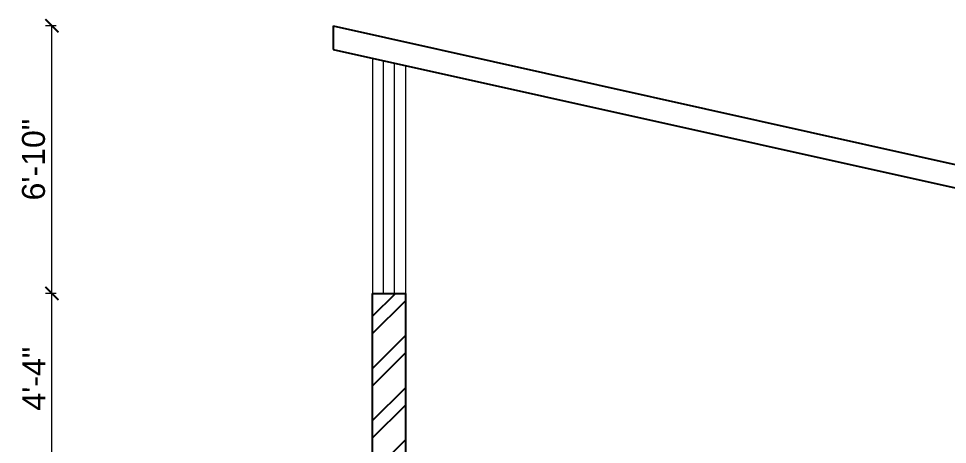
# Model space of a CAD drawing. Header units: inches. Extents: x -6800 to 96653, y -25814 to 17379.
# Drawn here: x -2535.9 to -2252.7, y 2041.8 to 2171.7 of the extents above; entities that cross this region are included whole.
import ezdxf

# ---------------------------------------------------------------- set-up
doc = ezdxf.new("R2010")
doc.units = ezdxf.units.IN
doc.header["$MEASUREMENT"] = 0
doc.header["$PDMODE"] = 34
for name, color, linetype, lineweight in [('dimension', 50, 'Continuous', 20), ('dimension @ 1', 50, 'Continuous', 20), ('Win ele', 211, 'Continuous', 15)]:
    doc.layers.add(name, color=color, linetype=linetype, lineweight=lineweight)
doc.styles.get("Standard").update_dxf_attribs({"font": 'arial.ttf'})
doc.dimstyles.get("Standard").update_dxf_attribs({"dimtxt": 7, "dimasz": 4, "dimexe": 2, "dimexo": 2, "dimgap": 2, "dimtad": 1, "dimdec": 0, "dimzin": 0, "dimdsep": 46, "dimlunit": 4, "dimtxsty": 'Standard', "dimblk": 'ARCHTICK', "dimcen": 0.25, "dimclrd": 256, "dimclre": 256, "dimclrt": 256, "dimadec": 0, "dimazin": 0, "dimtfac": 1, "dimtdec": 0, "dimtofl": 0, "dimtmove": 0, "dimatfit": 3, "dimfxl": 1, "dimfxlon": 1, "dimtolj": 1, "dimtzin": 0, "dimlwd": -1, "dimlwe": -1, "dimarcsym": 1})

# ---------------------------------------------------------------- blocks, each defined once
blk = doc.blocks.new('_ArchTick')
at = {"color": 0, "linetype": 'ByBlock', "const_width": 0.15}
blk.add_lwpolyline([(-0.5, -0.5), (0.5, 0.5)], dxfattribs=at)
blk = doc.blocks.new('*D727')
at = {"layer": 'Defpoints', "color": 0, "transparency": 16777216}
for p in [(-2525.73, 2087.86), (-2427.96, 2087.86), (-2492.96, 2035.86)]:
    blk.add_point(p, dxfattribs=at)
at = {"layer": 'dimension', "transparency": 16777216}
for p, q in [((-2524.48, 2087.86), (-2527.73, 2087.86)), ((-2525.73, 2035.86), (-2525.73, 2087.86)), ((-2524.48, 2035.86), (-2527.73, 2035.86))]:
    blk.add_line(p, q, dxfattribs=at)
at = {"layer": 'dimension', "transparency": 16777216, "xscale": 4, "yscale": 4, "zscale": 4}
for p, rotation in [((-2525.73, 2087.86), 90), ((-2525.73, 2035.86), 270)]:
    blk.add_blockref('_ArchTick', p, dxfattribs=dict(at, rotation=rotation))
at = {"layer": 'dimension', "transparency": 16777216, "insert": (-2531.23, 2061.86), "char_height": 7, "attachment_point": 5, "rotation": 90}
blk.add_mtext('\\A1;4\'-4"', dxfattribs=at)
blk = doc.blocks.new('*D726')
at = {"layer": 'Defpoints', "color": 0, "transparency": 16777216}
for p in [(-2525.73, 2169.48), (-2439.96, 2169.48), (-2427.96, 2087.86)]:
    blk.add_point(p, dxfattribs=at)
at = {"layer": 'dimension', "transparency": 16777216}
for p, q in [((-2524.48, 2169.48), (-2527.73, 2169.48)), ((-2525.73, 2087.86), (-2525.73, 2169.48)), ((-2524.48, 2087.86), (-2527.73, 2087.86))]:
    blk.add_line(p, q, dxfattribs=at)
at = {"layer": 'dimension', "transparency": 16777216, "xscale": 4, "yscale": 4, "zscale": 4}
for p, rotation in [((-2525.73, 2169.48), 90), ((-2525.73, 2087.86), 270)]:
    blk.add_blockref('_ArchTick', p, dxfattribs=dict(at, rotation=rotation))
at = {"layer": 'dimension', "transparency": 16777216, "insert": (-2531.31, 2128.67), "char_height": 7, "attachment_point": 5, "rotation": 90}
blk.add_mtext('\\A1;6\'-10"', dxfattribs=at)

msp = doc.modelspace()

# ---------------------------------------------------------------- hatches: boundary and pattern name
at = {"lineweight": 25, "transparency": 33554687}
h = msp.add_hatch(dxfattribs=at)
h.set_pattern_fill('ANSI32', scale=30)
h.set_pattern_definition([(45, (-11083.575, 1778.003), (-7.954951, 7.954951), []), (45, (-11078.271, 1778.003), (-7.954951, 7.954951), [])])
h.paths.add_polyline_path([(-2061.96, 2075.36), (-2071.96, 2075.36), (-2071.96, 1895.86), (-2061.96, 1895.86)])
h.paths.add_polyline_path([(-2417.96, 2087.86), (-2427.96, 2087.86), (-2427.96, 2035.86), (-2417.96, 2035.86)])
h.paths.add_polyline_path([(-2417.96, 2030.86), (-2427.96, 2030.86), (-2427.96, 2009.86), (-2417.96, 2009.86)])
h.paths.add_polyline_path([(-2427.96, 2030.86), (-2487.96, 2030.86), (-2487.96, 2009.86), (-2427.96, 2009.86)])

# ---------------------------------------------------------------- linework, layer by layer
for p, q in [((-2439.96, 2169.48), (-2037.96, 2079.86)), ((-2439.96, 2169.48), (-2439.96, 2162.31)), ((-2439.96, 2162.31), (-2039.48, 2073.03)), ((-2427.96, 2035.86), (-2427.96, 2087.86)), ((-2427.96, 2087.86), (-2417.96, 2087.86)), ((-2417.96, 2087.86), (-2417.96, 1877.86))]:
    msp.add_line(p, q, dxfattribs=at)
at = {"layer": 'Win ele'}
for p, q in [((-2427.96, 2159.64), (-2427.96, 2087.86)), ((-2424.63, 2087.86), (-2424.63, 2158.89)), ((-2421.29, 2087.86), (-2421.29, 2158.15)), ((-2417.96, 2157.41), (-2417.96, 2087.86))]:
    msp.add_line(p, q, dxfattribs=at)

# ---------------------------------------------------------------- dimensions: what is measured, and where the dimension line sits
at = {"layer": 'dimension @ 1', "transparency": 33554651}
for base, p1, p2, picture, middle in [((-2525.73, 2169.48), (-2427.96, 2087.86), (-2439.96, 2169.48), '*D726', (-2531.31, 2128.67)), ((-2525.73, 2087.86), (-2492.96, 2035.86), (-2427.96, 2087.86), '*D727', (-2531.23, 2061.86))]:
    dim = msp.add_linear_dim(base=base, p1=p1, p2=p2, angle=90, dimstyle='Standard', override={"dimscale": 1, "dimtix": 1, "dimtofl": 0, "dimtmove": 1, "dimatfit": 0, "dimfxl": 1.25}, dxfattribs=at)
    dim.commit()
    dim.dimension.update_dxf_attribs({"geometry": picture, "text_midpoint": middle})

doc.saveas('drawing.dxf')
